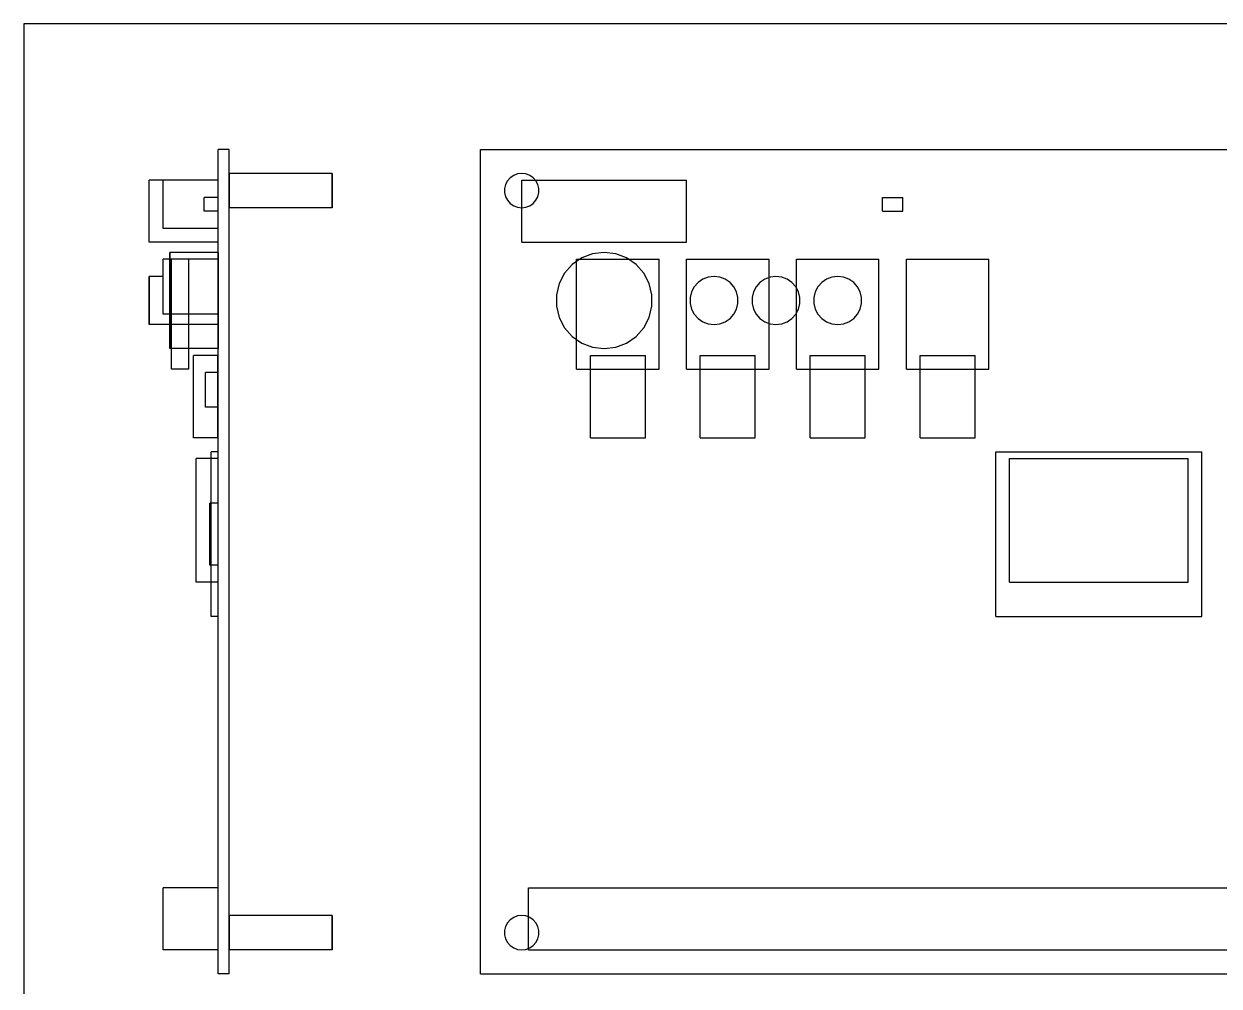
# Model space of a CAD drawing. Header units: millimetres. Extents: x -366 to -102, y 167 to 408.
# Drawn here: x -366.5 to -192.5, y 268.2 to 408.3 of the extents above; entities that cross this region are included whole.
import ezdxf

# ---------------------------------------------------------------- set-up
doc = ezdxf.new("R2010")
doc.units = ezdxf.units.MM
for name, color, linetype in [('BORDER', 7, 'Continuous'), ('HIDDEN', 8, 'Continuous'), ('VISIBLE', 7, 'Continuous')]:
    doc.layers.add(name, color=color, linetype=linetype)

msp = doc.modelspace()

# ---------------------------------------------------------------- linework, layer by layer
at = {"layer": 'BORDER'}
msp.add_lwpolyline([(-366.46, 167.03), (-101.74, 167.03), (-101.74, 408.26), (-366.46, 408.26)], close=True, dxfattribs=at)
at = {"layer": 'HIDDEN'}
for points in [[(-336.6, 390), (-338.2, 390)], [(-338.2, 270), (-338.2, 390)], [(-336.6, 270), (-336.6, 390)], [(-300, 390), (-120, 390)], [(-300, 270), (-300, 390)], [(-336.6, 386.5), (-336.6, 386.43)], [(-336.6, 386.43), (-336.6, 386.5)], [(-336.6, 386.5), (-336.6, 386.43)], [(-336.6, 386.43), (-336.6, 386.5)], [(-336.6, 386.43), (-336.6, 386.21)], [(-336.6, 386.21), (-336.6, 386.43)], [(-336.6, 386.43), (-336.6, 386.21)], [(-336.6, 386.21), (-336.6, 386.43)], [(-336.6, 386.21), (-336.6, 385.87)], [(-336.6, 385.87), (-336.6, 386.21)], [(-336.6, 386.21), (-336.6, 385.87)], [(-336.6, 385.87), (-336.6, 386.21)], [(-321.6, 386.5), (-321.6, 386.43)], [(-321.6, 386.43), (-321.6, 386.5)], [(-321.6, 386.5), (-321.6, 386.43)], [(-321.6, 386.43), (-321.6, 386.21)], [(-321.6, 386.21), (-321.6, 386.43)], [(-321.6, 386.43), (-321.6, 386.21)], [(-321.6, 386.21), (-321.6, 385.87)], [(-321.6, 385.87), (-321.6, 386.21)], [(-321.6, 386.21), (-321.6, 385.87)], [(-295.16, 386.21), (-295.66, 385.87)], [(-295.16, 386.21), (-295.66, 385.87)], [(-294.6, 386.43), (-295.16, 386.21)], [(-294.6, 386.43), (-295.16, 386.21)], [(-294, 386.5), (-294.6, 386.43)], [(-294, 386.5), (-294.6, 386.43)], [(-293.4, 386.43), (-294, 386.5)], [(-293.4, 386.43), (-294, 386.5)], [(-292.84, 386.21), (-293.4, 386.43)], [(-292.84, 386.21), (-293.4, 386.43)], [(-292.34, 385.87), (-292.84, 386.21)], [(-292.34, 385.87), (-292.84, 386.21)], [(-338.2, 385.5), (-348.2, 385.5)], [(-348.2, 376.5), (-348.2, 385.5)], [(-338.2, 385.5), (-346.2, 385.5)], [(-338.2, 385.5), (-346.2, 385.5)], [(-346.2, 378.5), (-346.2, 385.5)], [(-338.2, 376.5), (-338.2, 385.5)], [(-338.2, 376.5), (-338.2, 385.5)], [(-338.2, 378.5), (-338.2, 385.5)], [(-338.2, 378.5), (-338.2, 385.5)], [(-336.6, 385.87), (-336.6, 385.42)], [(-336.6, 385.42), (-336.6, 385.87)], [(-336.6, 385.87), (-336.6, 385.42)], [(-336.6, 385.42), (-336.6, 385.87)], [(-336.6, 385.42), (-336.6, 384.89)], [(-336.6, 384.89), (-336.6, 385.42)], [(-336.6, 385.42), (-336.6, 384.89)], [(-336.6, 384.89), (-336.6, 385.42)], [(-336.6, 384.89), (-336.6, 384.3)], [(-336.6, 384.3), (-336.6, 384.89)], [(-336.6, 384.89), (-336.6, 384.3)], [(-336.6, 384.3), (-336.6, 384.89)], [(-321.6, 385.87), (-321.6, 385.42)], [(-321.6, 385.42), (-321.6, 385.87)], [(-321.6, 385.87), (-321.6, 385.42)], [(-321.6, 385.42), (-321.6, 384.89)], [(-321.6, 384.89), (-321.6, 385.42)], [(-321.6, 385.42), (-321.6, 384.89)], [(-321.6, 384.89), (-321.6, 384.3)], [(-321.6, 384.3), (-321.6, 384.89)], [(-321.6, 384.89), (-321.6, 384.3)], [(-296.34, 384.89), (-296.48, 384.3)], [(-296.34, 384.89), (-296.48, 384.3)], [(-296.06, 385.42), (-296.34, 384.89)], [(-296.06, 385.42), (-296.34, 384.89)], [(-295.66, 385.87), (-296.06, 385.42)], [(-295.66, 385.87), (-296.06, 385.42)], [(-294, 385.5), (-270, 385.5)], [(-294, 376.5), (-294, 385.5)], [(-291.94, 385.42), (-292.34, 385.87)], [(-291.94, 385.42), (-292.34, 385.87)], [(-291.66, 384.89), (-291.94, 385.42)], [(-291.66, 384.89), (-291.94, 385.42)], [(-291.52, 384.3), (-291.66, 384.89)], [(-291.52, 384.3), (-291.66, 384.89)], [(-270, 376.5), (-270, 385.5)], [(-338.2, 383), (-340.2, 383)], [(-340.2, 381), (-340.2, 383)], [(-338.2, 383), (-340.2, 383)], [(-340.2, 381), (-340.2, 383)], [(-338.2, 381), (-338.2, 383)], [(-338.2, 381), (-338.2, 383)], [(-336.6, 384.3), (-336.6, 383.7)], [(-336.6, 383.7), (-336.6, 384.3)], [(-336.6, 384.3), (-336.6, 383.7)], [(-336.6, 383.7), (-336.6, 384.3)], [(-336.6, 383.7), (-336.6, 383.11)], [(-336.6, 383.11), (-336.6, 383.7)], [(-336.6, 383.7), (-336.6, 383.11)], [(-336.6, 383.11), (-336.6, 383.7)], [(-336.6, 383.11), (-336.6, 382.58)], [(-336.6, 382.58), (-336.6, 383.11)], [(-336.6, 383.11), (-336.6, 382.58)], [(-336.6, 382.58), (-336.6, 383.11)], [(-321.6, 384.3), (-321.6, 383.7)], [(-321.6, 383.7), (-321.6, 384.3)], [(-321.6, 384.3), (-321.6, 383.7)], [(-321.6, 383.7), (-321.6, 383.11)], [(-321.6, 383.11), (-321.6, 383.7)], [(-321.6, 383.7), (-321.6, 383.11)], [(-321.6, 383.11), (-321.6, 382.58)], [(-321.6, 382.58), (-321.6, 383.11)], [(-321.6, 383.11), (-321.6, 382.58)], [(-296.48, 384.3), (-296.48, 383.7)], [(-296.48, 384.3), (-296.48, 383.7)], [(-296.48, 383.7), (-296.34, 383.11)], [(-296.48, 383.7), (-296.34, 383.11)], [(-296.34, 383.11), (-296.06, 382.58)], [(-296.34, 383.11), (-296.06, 382.58)], [(-291.94, 382.58), (-291.66, 383.11)], [(-291.94, 382.58), (-291.66, 383.11)], [(-291.66, 383.11), (-291.52, 383.7)], [(-291.66, 383.11), (-291.52, 383.7)], [(-291.52, 383.7), (-291.52, 384.3)], [(-291.52, 383.7), (-291.52, 384.3)], [(-241.5, 383), (-238.5, 383)], [(-241.5, 381), (-241.5, 383)], [(-238.5, 381), (-238.5, 383)], [(-338.2, 381), (-340.2, 381)], [(-338.2, 381), (-340.2, 381)], [(-336.6, 382.58), (-336.6, 382.13)], [(-336.6, 382.13), (-336.6, 382.58)], [(-336.6, 382.58), (-336.6, 382.13)], [(-336.6, 382.13), (-336.6, 382.58)], [(-336.6, 382.13), (-336.6, 381.79)], [(-336.6, 381.79), (-336.6, 382.13)], [(-336.6, 382.13), (-336.6, 381.79)], [(-336.6, 381.79), (-336.6, 382.13)], [(-336.6, 381.79), (-336.6, 381.57)], [(-336.6, 381.57), (-336.6, 381.79)], [(-336.6, 381.79), (-336.6, 381.57)], [(-336.6, 381.57), (-336.6, 381.79)], [(-336.6, 381.57), (-336.6, 381.5)], [(-336.6, 381.5), (-336.6, 381.57)], [(-336.6, 381.57), (-336.6, 381.5)], [(-336.6, 381.5), (-336.6, 381.57)], [(-321.6, 381.5), (-336.6, 381.5)], [(-321.6, 382.58), (-321.6, 382.13)], [(-321.6, 382.13), (-321.6, 382.58)], [(-321.6, 382.58), (-321.6, 382.13)], [(-321.6, 382.13), (-321.6, 381.79)], [(-321.6, 381.79), (-321.6, 382.13)], [(-321.6, 382.13), (-321.6, 381.79)], [(-321.6, 381.79), (-321.6, 381.57)], [(-321.6, 381.57), (-321.6, 381.79)], [(-321.6, 381.79), (-321.6, 381.57)], [(-321.6, 381.57), (-321.6, 381.5)], [(-321.6, 381.5), (-321.6, 381.57)], [(-321.6, 381.57), (-321.6, 381.5)], [(-296.06, 382.58), (-295.66, 382.13)], [(-296.06, 382.58), (-295.66, 382.13)], [(-295.66, 382.13), (-295.16, 381.79)], [(-295.66, 382.13), (-295.16, 381.79)], [(-295.16, 381.79), (-294.6, 381.57)], [(-295.16, 381.79), (-294.6, 381.57)], [(-294.6, 381.57), (-294, 381.5)], [(-294.6, 381.57), (-294, 381.5)], [(-294, 381.5), (-293.4, 381.57)], [(-294, 381.5), (-293.4, 381.57)], [(-293.4, 381.57), (-292.84, 381.79)], [(-293.4, 381.57), (-292.84, 381.79)], [(-292.84, 381.79), (-292.34, 382.13)], [(-292.84, 381.79), (-292.34, 382.13)], [(-292.34, 382.13), (-291.94, 382.58)], [(-292.34, 382.13), (-291.94, 382.58)], [(-241.5, 381), (-238.5, 381)], [(-338.2, 378.5), (-346.2, 378.5)], [(-338.2, 376.5), (-348.2, 376.5)], [(-294, 376.5), (-270, 376.5)], [(-345.2, 375), (-345.2, 374.8)], [(-345.2, 374.8), (-345.2, 374.2)], [(-345.2, 374.2), (-345.2, 373.24)], [(-338.2, 375), (-338.2, 374.8)], [(-338.2, 374.8), (-338.2, 375)], [(-338.2, 374.8), (-338.2, 374.2)], [(-338.2, 374.2), (-338.2, 374.8)], [(-338.2, 374.2), (-338.2, 373.24)], [(-338.2, 373.24), (-338.2, 374.2)], [(-285.25, 374.2), (-286.64, 373.24)], [(-283.68, 374.8), (-285.25, 374.2)], [(-282, 375), (-283.68, 374.8)], [(-280.32, 374.8), (-282, 375)], [(-278.75, 374.2), (-280.32, 374.8)], [(-277.36, 373.24), (-278.75, 374.2)], [(-338.2, 374), (-346.2, 374)], [(-346.2, 366), (-346.2, 374)], [(-338.2, 374), (-346.2, 374)], [(-346.2, 366), (-346.2, 374)], [(-338.2, 374), (-346.2, 374)], [(-346.2, 366), (-346.2, 374)], [(-338.2, 374), (-346.2, 374)], [(-346.2, 366), (-346.2, 374)], [(-338.2, 374), (-346.2, 374)], [(-346.2, 366), (-346.2, 374)], [(-345.2, 373.24), (-345.2, 374)], [(-345.2, 373.24), (-345.2, 371.98)], [(-345.2, 371.98), (-345.2, 373.24)], [(-342.45, 374), (-344.95, 374)], [(-344.95, 358), (-344.95, 374)], [(-342.45, 374), (-344.95, 374)], [(-344.95, 358), (-344.95, 374)], [(-342.45, 374), (-344.95, 374)], [(-344.95, 358), (-344.95, 374)], [(-342.45, 374), (-344.95, 374)], [(-344.95, 358), (-344.95, 374)], [(-342.45, 374), (-344.95, 374)], [(-344.95, 358), (-344.95, 374)], [(-342.45, 374), (-344.95, 374)], [(-344.95, 358), (-344.95, 374)], [(-342.45, 374), (-344.95, 374)], [(-344.95, 366), (-344.95, 374)], [(-342.45, 374), (-344.95, 374)], [(-344.95, 358), (-344.95, 374)], [(-342.45, 358), (-342.45, 374)], [(-342.45, 358), (-342.45, 374)], [(-342.45, 358), (-342.45, 374)], [(-342.45, 358), (-342.45, 374)], [(-342.45, 358), (-342.45, 374)], [(-342.45, 358), (-342.45, 374)], [(-342.45, 366), (-342.45, 374)], [(-342.45, 358), (-342.45, 374)], [(-338.2, 366), (-338.2, 374)], [(-338.2, 366), (-338.2, 374)], [(-338.2, 366), (-338.2, 374)], [(-338.2, 366), (-338.2, 374)], [(-338.2, 366), (-338.2, 374)], [(-338.2, 366), (-338.2, 374)], [(-338.2, 373.24), (-338.2, 371.98)], [(-338.2, 371.98), (-338.2, 373.24)], [(-286.64, 373.24), (-287.76, 371.98)], [(-286, 374), (-274, 374)], [(-286, 358), (-286, 374)], [(-286, 362.32), (-286, 373.68)], [(-285.54, 374), (-278.46, 374)], [(-276.24, 371.98), (-277.36, 373.24)], [(-274, 358), (-274, 374)], [(-270, 374), (-258, 374)], [(-270, 358), (-270, 374)], [(-258, 358), (-258, 374)], [(-254, 374), (-242, 374)], [(-254, 358), (-254, 374)], [(-242, 358), (-242, 374)], [(-238, 374), (-226, 374)], [(-238, 358), (-238, 374)], [(-226, 358), (-226, 374)], [(-348.2, 371.5), (-348.2, 371.4)], [(-348.2, 371.4), (-348.2, 371.5)], [(-348.2, 371.5), (-348.2, 371.4)], [(-348.2, 371.4), (-348.2, 371.5)], [(-348.2, 371.5), (-348.2, 371.4)], [(-348.2, 371.4), (-348.2, 371.1)], [(-348.2, 371.1), (-348.2, 371.4)], [(-348.2, 371.4), (-348.2, 371.1)], [(-348.2, 371.1), (-348.2, 371.4)], [(-348.2, 371.4), (-348.2, 371.1)], [(-348.2, 371.1), (-348.2, 370.62)], [(-348.2, 370.62), (-348.2, 371.1)], [(-348.2, 371.1), (-348.2, 370.62)], [(-348.2, 370.62), (-348.2, 371.1)], [(-348.2, 371.1), (-348.2, 370.62)], [(-348.2, 370.62), (-348.2, 369.99)], [(-348.2, 369.99), (-348.2, 370.62)], [(-348.2, 370.62), (-348.2, 369.99)], [(-348.2, 369.99), (-348.2, 370.62)], [(-348.2, 370.62), (-348.2, 369.99)], [(-345.2, 371.98), (-345.2, 370.48)], [(-345.2, 370.48), (-345.2, 371.98)], [(-338.2, 371.98), (-338.2, 370.48)], [(-338.2, 370.48), (-338.2, 371.98)], [(-338.2, 371.5), (-338.2, 371.4)], [(-338.2, 371.4), (-338.2, 371.5)], [(-338.2, 371.5), (-338.2, 371.4)], [(-338.2, 371.4), (-338.2, 371.5)], [(-338.2, 371.5), (-338.2, 371.4)], [(-338.2, 371.4), (-338.2, 371.5)], [(-338.2, 371.4), (-338.2, 371.1)], [(-338.2, 371.1), (-338.2, 371.4)], [(-338.2, 371.4), (-338.2, 371.1)], [(-338.2, 371.1), (-338.2, 371.4)], [(-338.2, 371.4), (-338.2, 371.1)], [(-338.2, 371.1), (-338.2, 371.4)], [(-338.2, 371.1), (-338.2, 370.62)], [(-338.2, 370.62), (-338.2, 371.1)], [(-338.2, 371.1), (-338.2, 370.62)], [(-338.2, 370.62), (-338.2, 371.1)], [(-338.2, 371.1), (-338.2, 370.62)], [(-338.2, 370.62), (-338.2, 371.1)], [(-338.2, 370.62), (-338.2, 369.99)], [(-338.2, 369.99), (-338.2, 370.62)], [(-338.2, 370.62), (-338.2, 369.99)], [(-338.2, 369.99), (-338.2, 370.62)], [(-338.2, 370.62), (-338.2, 369.99)], [(-338.2, 369.99), (-338.2, 370.62)], [(-287.76, 371.98), (-288.55, 370.48)], [(-275.45, 370.48), (-276.24, 371.98)], [(-268.32, 370.62), (-268.88, 369.99)], [(-267.63, 371.1), (-268.32, 370.62)], [(-266.84, 371.4), (-267.63, 371.1)], [(-266, 371.5), (-266.84, 371.4)], [(-265.16, 371.4), (-266, 371.5)], [(-264.37, 371.1), (-265.16, 371.4)], [(-263.68, 370.62), (-264.37, 371.1)], [(-263.12, 369.99), (-263.68, 370.62)], [(-259.32, 370.62), (-259.88, 369.99)], [(-258.63, 371.1), (-259.32, 370.62)], [(-257.84, 371.4), (-258.63, 371.1)], [(-258, 364.66), (-258, 371.34)], [(-257, 371.5), (-257.84, 371.4)], [(-256.16, 371.4), (-257, 371.5)], [(-255.37, 371.1), (-256.16, 371.4)], [(-254.68, 370.62), (-255.37, 371.1)], [(-254.12, 369.99), (-254.68, 370.62)], [(-250.32, 370.62), (-250.88, 369.99)], [(-249.63, 371.1), (-250.32, 370.62)], [(-248.84, 371.4), (-249.63, 371.1)], [(-248, 371.5), (-248.84, 371.4)], [(-247.16, 371.4), (-248, 371.5)], [(-246.37, 371.1), (-247.16, 371.4)], [(-245.68, 370.62), (-246.37, 371.1)], [(-245.12, 369.99), (-245.68, 370.62)], [(-348.2, 369.99), (-348.2, 369.24)], [(-348.2, 369.24), (-348.2, 369.99)], [(-348.2, 369.99), (-348.2, 369.24)], [(-348.2, 369.24), (-348.2, 369.99)], [(-348.2, 369.99), (-348.2, 369.24)], [(-348.2, 369.24), (-348.2, 368.42)], [(-348.2, 368.42), (-348.2, 369.24)], [(-348.2, 369.24), (-348.2, 368.42)], [(-348.2, 368.42), (-348.2, 369.24)], [(-348.2, 369.24), (-348.2, 368.42)], [(-345.2, 370.48), (-345.2, 368.84)], [(-345.2, 368.84), (-345.2, 370.48)], [(-345.2, 368.84), (-345.2, 367.16)], [(-345.2, 367.16), (-345.2, 368.84)], [(-338.2, 370.48), (-338.2, 368.84)], [(-338.2, 368.84), (-338.2, 370.48)], [(-338.2, 369.99), (-338.2, 369.24)], [(-338.2, 369.24), (-338.2, 369.99)], [(-338.2, 369.99), (-338.2, 369.24)], [(-338.2, 369.24), (-338.2, 369.99)], [(-338.2, 369.99), (-338.2, 369.24)], [(-338.2, 369.24), (-338.2, 369.99)], [(-338.2, 369.24), (-338.2, 368.42)], [(-338.2, 368.42), (-338.2, 369.24)], [(-338.2, 369.24), (-338.2, 368.42)], [(-338.2, 368.42), (-338.2, 369.24)], [(-338.2, 369.24), (-338.2, 368.42)], [(-338.2, 368.42), (-338.2, 369.24)], [(-338.2, 368.84), (-338.2, 367.16)], [(-338.2, 367.16), (-338.2, 368.84)], [(-288.55, 370.48), (-288.95, 368.84)], [(-288.95, 368.84), (-288.95, 367.16)], [(-275.05, 368.84), (-275.45, 370.48)], [(-275.05, 367.16), (-275.05, 368.84)], [(-269.27, 369.24), (-269.47, 368.42)], [(-268.88, 369.99), (-269.27, 369.24)], [(-262.73, 369.24), (-263.12, 369.99)], [(-262.53, 368.42), (-262.73, 369.24)], [(-260.27, 369.24), (-260.47, 368.42)], [(-259.88, 369.99), (-260.27, 369.24)], [(-253.73, 369.24), (-254.12, 369.99)], [(-254, 366.24), (-254, 369.76)], [(-253.53, 368.42), (-253.73, 369.24)], [(-251.27, 369.24), (-251.47, 368.42)], [(-250.88, 369.99), (-251.27, 369.24)], [(-244.73, 369.24), (-245.12, 369.99)], [(-244.53, 368.42), (-244.73, 369.24)], [(-348.2, 368.42), (-348.2, 367.58)], [(-348.2, 367.58), (-348.2, 368.42)], [(-348.2, 368.42), (-348.2, 367.58)], [(-348.2, 367.58), (-348.2, 368.42)], [(-348.2, 368.42), (-348.2, 367.58)], [(-348.2, 367.58), (-348.2, 366.76)], [(-348.2, 366.76), (-348.2, 367.58)], [(-348.2, 367.58), (-348.2, 366.76)], [(-348.2, 366.76), (-348.2, 367.58)], [(-348.2, 367.58), (-348.2, 366.76)], [(-345.2, 367.16), (-345.2, 365.52)], [(-345.2, 365.52), (-345.2, 367.16)], [(-338.2, 368.42), (-338.2, 367.58)], [(-338.2, 367.58), (-338.2, 368.42)], [(-338.2, 368.42), (-338.2, 367.58)], [(-338.2, 367.58), (-338.2, 368.42)], [(-338.2, 368.42), (-338.2, 367.58)], [(-338.2, 367.58), (-338.2, 368.42)], [(-338.2, 367.58), (-338.2, 366.76)], [(-338.2, 366.76), (-338.2, 367.58)], [(-338.2, 367.58), (-338.2, 366.76)], [(-338.2, 366.76), (-338.2, 367.58)], [(-338.2, 367.58), (-338.2, 366.76)], [(-338.2, 366.76), (-338.2, 367.58)], [(-338.2, 367.16), (-338.2, 365.52)], [(-338.2, 365.52), (-338.2, 367.16)], [(-288.95, 367.16), (-288.55, 365.52)], [(-275.45, 365.52), (-275.05, 367.16)], [(-269.47, 368.42), (-269.47, 367.58)], [(-269.47, 367.58), (-269.27, 366.76)], [(-262.73, 366.76), (-262.53, 367.58)], [(-262.53, 367.58), (-262.53, 368.42)], [(-260.47, 368.42), (-260.47, 367.58)], [(-260.47, 367.58), (-260.27, 366.76)], [(-253.73, 366.76), (-253.53, 367.58)], [(-253.53, 367.58), (-253.53, 368.42)], [(-251.47, 368.42), (-251.47, 367.58)], [(-251.47, 367.58), (-251.27, 366.76)], [(-244.73, 366.76), (-244.53, 367.58)], [(-244.53, 367.58), (-244.53, 368.42)], [(-348.2, 366.76), (-348.2, 366.01)], [(-348.2, 366.01), (-348.2, 366.76)], [(-348.2, 366.76), (-348.2, 366.01)], [(-348.2, 366.01), (-348.2, 366.76)], [(-348.2, 366.76), (-348.2, 366.01)], [(-348.2, 366.01), (-348.2, 365.38)], [(-348.2, 365.38), (-348.2, 366.01)], [(-348.2, 366.01), (-348.2, 365.38)], [(-348.2, 365.38), (-348.2, 366.01)], [(-348.2, 366.01), (-348.2, 365.38)], [(-348.2, 365.38), (-348.2, 364.9)], [(-348.2, 364.9), (-348.2, 365.38)], [(-348.2, 365.38), (-348.2, 364.9)], [(-348.2, 364.9), (-348.2, 365.38)], [(-348.2, 365.38), (-348.2, 364.9)], [(-338.2, 366), (-346.2, 366)], [(-338.2, 366), (-346.2, 366)], [(-338.2, 366), (-346.2, 366)], [(-338.2, 366), (-346.2, 366)], [(-338.2, 366), (-346.2, 366)], [(-345.2, 365.52), (-345.2, 364.02)], [(-345.2, 364.5), (-345.2, 365.52)], [(-338.2, 366.76), (-338.2, 366.01)], [(-338.2, 366.01), (-338.2, 366.76)], [(-338.2, 366.76), (-338.2, 366.01)], [(-338.2, 366.01), (-338.2, 366.76)], [(-338.2, 366.76), (-338.2, 366.01)], [(-338.2, 366.01), (-338.2, 366.76)], [(-338.2, 366.01), (-338.2, 365.38)], [(-338.2, 365.38), (-338.2, 366.01)], [(-338.2, 366.01), (-338.2, 365.38)], [(-338.2, 365.38), (-338.2, 366.01)], [(-338.2, 366.01), (-338.2, 365.38)], [(-338.2, 365.38), (-338.2, 366.01)], [(-338.2, 365.52), (-338.2, 364.02)], [(-338.2, 364.02), (-338.2, 365.52)], [(-338.2, 365.38), (-338.2, 364.9)], [(-338.2, 364.9), (-338.2, 365.38)], [(-338.2, 365.38), (-338.2, 364.9)], [(-338.2, 364.9), (-338.2, 365.38)], [(-338.2, 365.38), (-338.2, 364.9)], [(-338.2, 364.9), (-338.2, 365.38)], [(-288.55, 365.52), (-287.76, 364.02)], [(-276.24, 364.02), (-275.45, 365.52)], [(-269.27, 366.76), (-268.88, 366.01)], [(-268.88, 366.01), (-268.32, 365.38)], [(-268.32, 365.38), (-267.63, 364.9)], [(-264.37, 364.9), (-263.68, 365.38)], [(-263.68, 365.38), (-263.12, 366.01)], [(-263.12, 366.01), (-262.73, 366.76)], [(-260.27, 366.76), (-259.88, 366.01)], [(-259.88, 366.01), (-259.32, 365.38)], [(-259.32, 365.38), (-258.63, 364.9)], [(-255.37, 364.9), (-254.68, 365.38)], [(-254.68, 365.38), (-254.12, 366.01)], [(-254.12, 366.01), (-253.73, 366.76)], [(-251.27, 366.76), (-250.88, 366.01)], [(-250.88, 366.01), (-250.32, 365.38)], [(-250.32, 365.38), (-249.63, 364.9)], [(-246.37, 364.9), (-245.68, 365.38)], [(-245.68, 365.38), (-245.12, 366.01)], [(-245.12, 366.01), (-244.73, 366.76)], [(-348.2, 364.9), (-348.2, 364.6)], [(-348.2, 364.6), (-348.2, 364.9)], [(-348.2, 364.9), (-348.2, 364.6)], [(-348.2, 364.6), (-348.2, 364.9)], [(-348.2, 364.9), (-348.2, 364.6)], [(-348.2, 364.6), (-348.2, 364.5)], [(-348.2, 364.5), (-348.2, 364.6)], [(-348.2, 364.6), (-348.2, 364.5)], [(-348.2, 364.5), (-348.2, 364.6)], [(-348.2, 364.6), (-348.2, 364.5)], [(-338.2, 364.5), (-348.2, 364.5)], [(-338.2, 364.5), (-348.2, 364.5)], [(-345.2, 364.02), (-345.2, 362.76)], [(-342.45, 364.5), (-344.95, 364.5)], [(-338.2, 364.9), (-338.2, 364.6)], [(-338.2, 364.6), (-338.2, 364.9)], [(-338.2, 364.9), (-338.2, 364.6)], [(-338.2, 364.6), (-338.2, 364.9)], [(-338.2, 364.9), (-338.2, 364.6)], [(-338.2, 364.6), (-338.2, 364.9)], [(-338.2, 364.6), (-338.2, 364.5)], [(-338.2, 364.5), (-338.2, 364.6)], [(-338.2, 364.6), (-338.2, 364.5)], [(-338.2, 364.5), (-338.2, 364.6)], [(-338.2, 364.6), (-338.2, 364.5)], [(-338.2, 364.5), (-338.2, 364.6)], [(-338.2, 364.02), (-338.2, 362.76)], [(-338.2, 362.76), (-338.2, 364.02)], [(-287.76, 364.02), (-286.64, 362.76)], [(-277.36, 362.76), (-276.24, 364.02)], [(-267.63, 364.9), (-266.84, 364.6)], [(-266.84, 364.6), (-266, 364.5)], [(-266, 364.5), (-265.16, 364.6)], [(-265.16, 364.6), (-264.37, 364.9)], [(-258.63, 364.9), (-257.84, 364.6)], [(-257.84, 364.6), (-257, 364.5)], [(-257, 364.5), (-256.16, 364.6)], [(-256.16, 364.6), (-255.37, 364.9)], [(-249.63, 364.9), (-248.84, 364.6)], [(-248.84, 364.6), (-248, 364.5)], [(-248, 364.5), (-247.16, 364.6)], [(-247.16, 364.6), (-246.37, 364.9)], [(-345.2, 362.76), (-345.2, 361.8)], [(-338.2, 362.76), (-338.2, 361.8)], [(-338.2, 361.8), (-338.2, 362.76)], [(-286.64, 362.76), (-285.25, 361.8)], [(-278.75, 361.8), (-277.36, 362.76)], [(-345.2, 361.8), (-345.2, 361.2)], [(-345.2, 361.2), (-345.2, 361)], [(-342.45, 361), (-344.95, 361)], [(-338.2, 361.8), (-338.2, 361.2)], [(-338.2, 361.2), (-338.2, 361.8)], [(-338.2, 361.2), (-338.2, 361)], [(-338.2, 361), (-338.2, 361.2)], [(-285.25, 361.8), (-283.68, 361.2)], [(-283.68, 361.2), (-282, 361)], [(-282, 361), (-280.32, 361.2)], [(-280.32, 361.2), (-278.75, 361.8)], [(-338.25, 360), (-341.75, 360)], [(-341.75, 348), (-341.75, 360)], [(-338.25, 360), (-341.75, 360)], [(-341.75, 348), (-341.75, 360)], [(-338.25, 360), (-341.75, 360)], [(-341.75, 348), (-341.75, 360)], [(-338.25, 360), (-341.75, 360)], [(-341.75, 348), (-341.75, 360)], [(-338.25, 360), (-341.75, 360)], [(-341.75, 348), (-341.75, 360)], [(-338.25, 360), (-341.75, 360)], [(-341.75, 348), (-341.75, 360)], [(-338.25, 360), (-341.75, 360)], [(-341.75, 348), (-341.75, 360)], [(-338.25, 348), (-338.25, 360)], [(-338.25, 348), (-338.25, 360)], [(-338.25, 348), (-338.25, 360)], [(-338.25, 348), (-338.25, 360)], [(-338.25, 348), (-338.25, 360)], [(-338.25, 348), (-338.25, 360)], [(-338.25, 348), (-338.25, 360)], [(-284, 360), (-276, 360)], [(-284, 360), (-276, 360)], [(-284, 348), (-284, 360)], [(-284, 358), (-284, 360)], [(-276, 348), (-276, 360)], [(-276, 358), (-276, 360)], [(-268, 360), (-260, 360)], [(-268, 360), (-260, 360)], [(-268, 348), (-268, 360)], [(-268, 358), (-268, 360)], [(-260, 348), (-260, 360)], [(-260, 358), (-260, 360)], [(-252, 360), (-244, 360)], [(-252, 360), (-244, 360)], [(-252, 348), (-252, 360)], [(-252, 358), (-252, 360)], [(-244, 348), (-244, 360)], [(-244, 358), (-244, 360)], [(-236, 360), (-228, 360)], [(-236, 360), (-228, 360)], [(-236, 348), (-236, 360)], [(-236, 358), (-236, 360)], [(-228, 348), (-228, 360)], [(-228, 358), (-228, 360)], [(-342.45, 358), (-344.95, 358)], [(-342.45, 358), (-344.95, 358)], [(-342.45, 358), (-344.95, 358)], [(-342.45, 358), (-344.95, 358)], [(-342.45, 358), (-344.95, 358)], [(-342.45, 358), (-344.95, 358)], [(-342.45, 358), (-344.95, 358)], [(-338.2, 357.5), (-340, 357.5)], [(-340, 352.5), (-340, 357.5)], [(-338.2, 357.5), (-340, 357.5)], [(-340, 352.5), (-340, 357.5)], [(-338.2, 357.5), (-340, 357.5)], [(-340, 352.5), (-340, 357.5)], [(-338.2, 357.5), (-340, 357.5)], [(-340, 352.5), (-340, 357.5)], [(-338.2, 357.5), (-340, 357.5)], [(-340, 352.5), (-340, 357.5)], [(-338.25, 352.5), (-338.25, 357.5)], [(-338.2, 352.5), (-338.2, 357.5)], [(-338.2, 352.5), (-338.2, 357.5)], [(-338.2, 352.5), (-338.2, 357.5)], [(-338.2, 352.5), (-338.2, 357.5)], [(-338.2, 352.5), (-338.2, 357.5)], [(-338.2, 352.5), (-338.2, 357.5)], [(-286, 358), (-274, 358)], [(-270, 358), (-258, 358)], [(-254, 358), (-242, 358)], [(-238, 358), (-226, 358)], [(-338.2, 352.5), (-340, 352.5)], [(-338.2, 352.5), (-340, 352.5)], [(-338.2, 352.5), (-340, 352.5)], [(-338.2, 352.5), (-340, 352.5)], [(-338.2, 352.5), (-340, 352.5)], [(-338.25, 348), (-341.75, 348)], [(-338.25, 348), (-341.75, 348)], [(-338.25, 348), (-341.75, 348)], [(-338.25, 348), (-341.75, 348)], [(-338.25, 348), (-341.75, 348)], [(-338.25, 348), (-341.75, 348)], [(-338.25, 348), (-341.75, 348)], [(-284, 348), (-276, 348)], [(-268, 348), (-260, 348)], [(-252, 348), (-244, 348)], [(-236, 348), (-228, 348)], [(-338.2, 345), (-341.4, 345)], [(-341.4, 327), (-341.4, 345)], [(-338.2, 346), (-339.2, 346)], [(-339.2, 322), (-339.2, 346)], [(-338.2, 345), (-339.2, 345)], [(-338.2, 322), (-338.2, 346)], [(-338.2, 322), (-338.2, 346)], [(-338.2, 327), (-338.2, 345)], [(-338.2, 327), (-338.2, 345)], [(-225, 346), (-195, 346)], [(-225, 322), (-225, 346)], [(-223, 345), (-197, 345)], [(-223, 327), (-223, 345)], [(-197, 327), (-197, 345)], [(-195, 322), (-195, 346)], [(-338.2, 338.5), (-339.4, 338.5)], [(-339.4, 329.5), (-339.4, 338.5)], [(-339.2, 329.5), (-339.2, 338.5)], [(-338.2, 329.5), (-338.2, 338.5)], [(-338.2, 329.5), (-338.2, 338.5)], [(-338.2, 329.5), (-339.4, 329.5)], [(-338.2, 327), (-341.4, 327)], [(-338.2, 327), (-339.2, 327)], [(-223, 327), (-197, 327)], [(-338.2, 322), (-339.2, 322)], [(-225, 322), (-195, 322)], [(-338.2, 282.5), (-346.2, 282.5)], [(-346.2, 273.5), (-346.2, 282.5)], [(-338.2, 273.5), (-338.2, 282.5)], [(-338.2, 273.5), (-338.2, 282.5)], [(-293, 282.5), (-127, 282.5)], [(-293, 273.5), (-293, 282.5)], [(-336.6, 278.5), (-336.6, 278.43)], [(-336.6, 278.43), (-336.6, 278.5)], [(-336.6, 278.5), (-336.6, 278.43)], [(-336.6, 278.43), (-336.6, 278.5)], [(-336.6, 278.43), (-336.6, 278.21)], [(-336.6, 278.21), (-336.6, 278.43)], [(-336.6, 278.43), (-336.6, 278.21)], [(-336.6, 278.21), (-336.6, 278.43)], [(-321.6, 278.5), (-321.6, 278.43)], [(-321.6, 278.43), (-321.6, 278.5)], [(-321.6, 278.5), (-321.6, 278.43)], [(-321.6, 278.43), (-321.6, 278.21)], [(-321.6, 278.21), (-321.6, 278.43)], [(-321.6, 278.43), (-321.6, 278.21)], [(-294.6, 278.43), (-295.16, 278.21)], [(-294.6, 278.43), (-295.16, 278.21)], [(-294, 278.5), (-294.6, 278.43)], [(-294, 278.5), (-294.6, 278.43)], [(-293.4, 278.43), (-294, 278.5)], [(-293.4, 278.43), (-294, 278.5)], [(-292.84, 278.21), (-293.4, 278.43)], [(-292.84, 278.21), (-293.4, 278.43)], [(-336.6, 278.21), (-336.6, 277.87)], [(-336.6, 277.87), (-336.6, 278.21)], [(-336.6, 278.21), (-336.6, 277.87)], [(-336.6, 277.87), (-336.6, 278.21)], [(-336.6, 277.87), (-336.6, 277.42)], [(-336.6, 277.42), (-336.6, 277.87)], [(-336.6, 277.87), (-336.6, 277.42)], [(-336.6, 277.42), (-336.6, 277.87)], [(-336.6, 277.42), (-336.6, 276.89)], [(-336.6, 276.89), (-336.6, 277.42)], [(-336.6, 277.42), (-336.6, 276.89)], [(-336.6, 276.89), (-336.6, 277.42)], [(-336.6, 276.89), (-336.6, 276.3)], [(-336.6, 276.3), (-336.6, 276.89)], [(-336.6, 276.89), (-336.6, 276.3)], [(-336.6, 276.3), (-336.6, 276.89)], [(-321.6, 278.21), (-321.6, 277.87)], [(-321.6, 277.87), (-321.6, 278.21)], [(-321.6, 278.21), (-321.6, 277.87)], [(-321.6, 277.87), (-321.6, 277.42)], [(-321.6, 277.42), (-321.6, 277.87)], [(-321.6, 277.87), (-321.6, 277.42)], [(-321.6, 277.42), (-321.6, 276.89)], [(-321.6, 276.89), (-321.6, 277.42)], [(-321.6, 277.42), (-321.6, 276.89)], [(-321.6, 276.89), (-321.6, 276.3)], [(-321.6, 276.3), (-321.6, 276.89)], [(-321.6, 276.89), (-321.6, 276.3)], [(-296.34, 276.89), (-296.48, 276.3)], [(-296.34, 276.89), (-296.48, 276.3)], [(-296.06, 277.42), (-296.34, 276.89)], [(-296.06, 277.42), (-296.34, 276.89)], [(-295.66, 277.87), (-296.06, 277.42)], [(-295.66, 277.87), (-296.06, 277.42)], [(-295.16, 278.21), (-295.66, 277.87)], [(-295.16, 278.21), (-295.66, 277.87)], [(-292.34, 277.87), (-292.84, 278.21)], [(-292.34, 277.87), (-292.84, 278.21)], [(-291.94, 277.42), (-292.34, 277.87)], [(-291.94, 277.42), (-292.34, 277.87)], [(-291.66, 276.89), (-291.94, 277.42)], [(-291.66, 276.89), (-291.94, 277.42)], [(-291.52, 276.3), (-291.66, 276.89)], [(-291.52, 276.3), (-291.66, 276.89)], [(-336.6, 276.3), (-336.6, 275.7)], [(-336.6, 275.7), (-336.6, 276.3)], [(-336.6, 276.3), (-336.6, 275.7)], [(-336.6, 275.7), (-336.6, 276.3)], [(-336.6, 275.7), (-336.6, 275.11)], [(-336.6, 275.11), (-336.6, 275.7)], [(-336.6, 275.7), (-336.6, 275.11)], [(-336.6, 275.11), (-336.6, 275.7)], [(-336.6, 275.11), (-336.6, 274.58)], [(-336.6, 274.58), (-336.6, 275.11)], [(-336.6, 275.11), (-336.6, 274.58)], [(-336.6, 274.58), (-336.6, 275.11)], [(-321.6, 276.3), (-321.6, 275.7)], [(-321.6, 275.7), (-321.6, 276.3)], [(-321.6, 276.3), (-321.6, 275.7)], [(-321.6, 275.7), (-321.6, 275.11)], [(-321.6, 275.11), (-321.6, 275.7)], [(-321.6, 275.7), (-321.6, 275.11)], [(-321.6, 275.11), (-321.6, 274.58)], [(-321.6, 274.58), (-321.6, 275.11)], [(-321.6, 275.11), (-321.6, 274.58)], [(-296.48, 276.3), (-296.48, 275.7)], [(-296.48, 276.3), (-296.48, 275.7)], [(-296.48, 275.7), (-296.34, 275.11)], [(-296.48, 275.7), (-296.34, 275.11)], [(-296.34, 275.11), (-296.06, 274.58)], [(-296.34, 275.11), (-296.06, 274.58)], [(-291.94, 274.58), (-291.66, 275.11)], [(-291.94, 274.58), (-291.66, 275.11)], [(-291.66, 275.11), (-291.52, 275.7)], [(-291.66, 275.11), (-291.52, 275.7)], [(-291.52, 275.7), (-291.52, 276.3)], [(-291.52, 275.7), (-291.52, 276.3)], [(-338.2, 273.5), (-346.2, 273.5)], [(-336.6, 274.58), (-336.6, 274.13)], [(-336.6, 274.13), (-336.6, 274.58)], [(-336.6, 274.58), (-336.6, 274.13)], [(-336.6, 274.13), (-336.6, 274.58)], [(-336.6, 274.13), (-336.6, 273.79)], [(-336.6, 273.79), (-336.6, 274.13)], [(-336.6, 274.13), (-336.6, 273.79)], [(-336.6, 273.79), (-336.6, 274.13)], [(-336.6, 273.79), (-336.6, 273.57)], [(-336.6, 273.57), (-336.6, 273.79)], [(-336.6, 273.79), (-336.6, 273.57)], [(-336.6, 273.57), (-336.6, 273.79)], [(-336.6, 273.57), (-336.6, 273.5)], [(-336.6, 273.5), (-336.6, 273.57)], [(-336.6, 273.57), (-336.6, 273.5)], [(-336.6, 273.5), (-336.6, 273.57)], [(-321.6, 273.5), (-336.6, 273.5)], [(-321.6, 274.58), (-321.6, 274.13)], [(-321.6, 274.13), (-321.6, 274.58)], [(-321.6, 274.58), (-321.6, 274.13)], [(-321.6, 274.13), (-321.6, 273.79)], [(-321.6, 273.79), (-321.6, 274.13)], [(-321.6, 274.13), (-321.6, 273.79)], [(-321.6, 273.79), (-321.6, 273.57)], [(-321.6, 273.57), (-321.6, 273.79)], [(-321.6, 273.79), (-321.6, 273.57)], [(-321.6, 273.57), (-321.6, 273.5)], [(-321.6, 273.5), (-321.6, 273.57)], [(-321.6, 273.57), (-321.6, 273.5)], [(-296.06, 274.58), (-295.66, 274.13)], [(-296.06, 274.58), (-295.66, 274.13)], [(-295.66, 274.13), (-295.16, 273.79)], [(-295.66, 274.13), (-295.16, 273.79)], [(-295.16, 273.79), (-294.6, 273.57)], [(-295.16, 273.79), (-294.6, 273.57)], [(-294.6, 273.57), (-294, 273.5)], [(-294.6, 273.57), (-294, 273.5)], [(-294, 273.5), (-293.4, 273.57)], [(-294, 273.5), (-293.4, 273.57)], [(-293.4, 273.57), (-292.84, 273.79)], [(-293.4, 273.57), (-292.84, 273.79)], [(-293, 273.5), (-127, 273.5)], [(-292.84, 273.79), (-292.34, 274.13)], [(-292.84, 273.79), (-292.34, 274.13)], [(-292.34, 274.13), (-291.94, 274.58)], [(-292.34, 274.13), (-291.94, 274.58)], [(-336.6, 270), (-338.2, 270)], [(-300, 270), (-120, 270)]]:
    msp.add_lwpolyline(points, dxfattribs=at)
at = {"layer": 'VISIBLE'}
for points in [[(-336.6, 390), (-338.2, 390)], [(-338.2, 270), (-338.2, 390)], [(-336.6, 270), (-336.6, 390)], [(-300, 390), (-120, 390)], [(-300, 270), (-300, 390)], [(-321.6, 386.5), (-336.6, 386.5)], [(-321.6, 386.43), (-321.6, 386.5)], [(-321.6, 386.21), (-321.6, 386.43)], [(-321.6, 385.87), (-321.6, 386.21)], [(-346.2, 385.5), (-348.2, 385.5)], [(-348.2, 376.5), (-348.2, 385.5)], [(-338.2, 385.5), (-346.2, 385.5)], [(-346.2, 378.5), (-346.2, 385.5)], [(-321.6, 385.42), (-321.6, 385.87)], [(-321.6, 384.89), (-321.6, 385.42)], [(-321.6, 384.3), (-321.6, 384.89)], [(-294, 385.5), (-270, 385.5)], [(-294, 376.5), (-294, 385.5)], [(-270, 376.5), (-270, 385.5)], [(-321.6, 383.7), (-321.6, 384.3)], [(-321.6, 383.11), (-321.6, 383.7)], [(-321.6, 382.58), (-321.6, 383.11)], [(-241.5, 383), (-238.5, 383)], [(-241.5, 381), (-241.5, 383)], [(-238.5, 381), (-238.5, 383)], [(-321.6, 381.5), (-336.6, 381.5)], [(-321.6, 382.13), (-321.6, 382.58)], [(-321.6, 381.79), (-321.6, 382.13)], [(-321.6, 381.57), (-321.6, 381.79)], [(-321.6, 381.5), (-321.6, 381.57)], [(-241.5, 381), (-238.5, 381)], [(-338.2, 378.5), (-346.2, 378.5)], [(-338.2, 376.5), (-348.2, 376.5)], [(-294, 376.5), (-270, 376.5)], [(-345.2, 374.8), (-345.2, 375)], [(-338.2, 375), (-345.2, 375)], [(-345.2, 374.2), (-345.2, 374.8)], [(-345.2, 374), (-345.2, 374.2)], [(-285.25, 374.2), (-286.64, 373.24)], [(-283.68, 374.8), (-285.25, 374.2)], [(-282, 375), (-283.68, 374.8)], [(-280.32, 374.8), (-282, 375)], [(-278.75, 374.2), (-280.32, 374.8)], [(-277.36, 373.24), (-278.75, 374.2)], [(-338.2, 374), (-346.2, 374)], [(-346.2, 366), (-346.2, 374)], [(-286.64, 373.24), (-287.76, 371.98)], [(-286, 374), (-285.54, 374)], [(-286, 373.68), (-286, 374)], [(-278.46, 374), (-274, 374)], [(-276.24, 371.98), (-277.36, 373.24)], [(-274, 358), (-274, 374)], [(-270, 374), (-258, 374)], [(-270, 358), (-270, 374)], [(-258, 371.34), (-258, 374)], [(-254, 374), (-242, 374)], [(-254, 369.76), (-254, 374)], [(-242, 358), (-242, 374)], [(-238, 374), (-226, 374)], [(-238, 358), (-238, 374)], [(-226, 358), (-226, 374)], [(-348.2, 371.4), (-348.2, 371.5)], [(-346.2, 371.5), (-348.2, 371.5)], [(-348.2, 371.1), (-348.2, 371.4)], [(-348.2, 370.62), (-348.2, 371.1)], [(-348.2, 369.99), (-348.2, 370.62)], [(-287.76, 371.98), (-288.55, 370.48)], [(-275.45, 370.48), (-276.24, 371.98)], [(-268.32, 370.62), (-268.88, 369.99)], [(-267.63, 371.1), (-268.32, 370.62)], [(-266.84, 371.4), (-267.63, 371.1)], [(-266, 371.5), (-266.84, 371.4)], [(-265.16, 371.4), (-266, 371.5)], [(-264.37, 371.1), (-265.16, 371.4)], [(-263.68, 370.62), (-264.37, 371.1)], [(-263.12, 369.99), (-263.68, 370.62)], [(-259.32, 370.62), (-259.88, 369.99)], [(-258.63, 371.1), (-259.32, 370.62)], [(-257.84, 371.4), (-258.63, 371.1)], [(-257, 371.5), (-257.84, 371.4)], [(-256.16, 371.4), (-257, 371.5)], [(-255.37, 371.1), (-256.16, 371.4)], [(-254.68, 370.62), (-255.37, 371.1)], [(-254.12, 369.99), (-254.68, 370.62)], [(-250.32, 370.62), (-250.88, 369.99)], [(-249.63, 371.1), (-250.32, 370.62)], [(-248.84, 371.4), (-249.63, 371.1)], [(-248, 371.5), (-248.84, 371.4)], [(-247.16, 371.4), (-248, 371.5)], [(-246.37, 371.1), (-247.16, 371.4)], [(-245.68, 370.62), (-246.37, 371.1)], [(-245.12, 369.99), (-245.68, 370.62)], [(-348.2, 369.24), (-348.2, 369.99)], [(-348.2, 368.42), (-348.2, 369.24)], [(-288.55, 370.48), (-288.95, 368.84)], [(-288.95, 368.84), (-288.95, 367.16)], [(-275.05, 368.84), (-275.45, 370.48)], [(-275.05, 367.16), (-275.05, 368.84)], [(-269.27, 369.24), (-269.47, 368.42)], [(-268.88, 369.99), (-269.27, 369.24)], [(-262.73, 369.24), (-263.12, 369.99)], [(-262.53, 368.42), (-262.73, 369.24)], [(-260.27, 369.24), (-260.47, 368.42)], [(-259.88, 369.99), (-260.27, 369.24)], [(-253.73, 369.24), (-254.12, 369.99)], [(-253.53, 368.42), (-253.73, 369.24)], [(-251.27, 369.24), (-251.47, 368.42)], [(-250.88, 369.99), (-251.27, 369.24)], [(-244.73, 369.24), (-245.12, 369.99)], [(-244.53, 368.42), (-244.73, 369.24)], [(-348.2, 367.58), (-348.2, 368.42)], [(-348.2, 366.76), (-348.2, 367.58)], [(-288.95, 367.16), (-288.55, 365.52)], [(-275.45, 365.52), (-275.05, 367.16)], [(-269.47, 368.42), (-269.47, 367.58)], [(-269.47, 367.58), (-269.27, 366.76)], [(-262.73, 366.76), (-262.53, 367.58)], [(-262.53, 367.58), (-262.53, 368.42)], [(-260.47, 368.42), (-260.47, 367.58)], [(-260.47, 367.58), (-260.27, 366.76)], [(-253.73, 366.76), (-253.53, 367.58)], [(-253.53, 367.58), (-253.53, 368.42)], [(-251.47, 368.42), (-251.47, 367.58)], [(-251.47, 367.58), (-251.27, 366.76)], [(-244.73, 366.76), (-244.53, 367.58)], [(-244.53, 367.58), (-244.53, 368.42)], [(-348.2, 366.01), (-348.2, 366.76)], [(-348.2, 365.38), (-348.2, 366.01)], [(-348.2, 364.9), (-348.2, 365.38)], [(-338.2, 366), (-346.2, 366)], [(-344.95, 358), (-344.95, 366)], [(-342.45, 358), (-342.45, 366)], [(-288.55, 365.52), (-287.76, 364.02)], [(-276.24, 364.02), (-275.45, 365.52)], [(-269.27, 366.76), (-268.88, 366.01)], [(-268.88, 366.01), (-268.32, 365.38)], [(-268.32, 365.38), (-267.63, 364.9)], [(-264.37, 364.9), (-263.68, 365.38)], [(-263.68, 365.38), (-263.12, 366.01)], [(-263.12, 366.01), (-262.73, 366.76)], [(-260.27, 366.76), (-259.88, 366.01)], [(-259.88, 366.01), (-259.32, 365.38)], [(-259.32, 365.38), (-258.63, 364.9)], [(-255.37, 364.9), (-254.68, 365.38)], [(-254.68, 365.38), (-254.12, 366.01)], [(-254.12, 366.01), (-253.73, 366.76)], [(-254, 358), (-254, 366.24)], [(-251.27, 366.76), (-250.88, 366.01)], [(-250.88, 366.01), (-250.32, 365.38)], [(-250.32, 365.38), (-249.63, 364.9)], [(-246.37, 364.9), (-245.68, 365.38)], [(-245.68, 365.38), (-245.12, 366.01)], [(-245.12, 366.01), (-244.73, 366.76)], [(-348.2, 364.6), (-348.2, 364.9)], [(-348.2, 364.5), (-348.2, 364.6)], [(-344.95, 364.5), (-348.2, 364.5)], [(-345.2, 364.02), (-345.2, 364.5)], [(-345.2, 362.76), (-345.2, 364.02)], [(-338.2, 364.5), (-342.45, 364.5)], [(-287.76, 364.02), (-286.64, 362.76)], [(-277.36, 362.76), (-276.24, 364.02)], [(-267.63, 364.9), (-266.84, 364.6)], [(-266.84, 364.6), (-266, 364.5)], [(-266, 364.5), (-265.16, 364.6)], [(-265.16, 364.6), (-264.37, 364.9)], [(-258.63, 364.9), (-257.84, 364.6)], [(-258, 358), (-258, 364.66)], [(-257.84, 364.6), (-257, 364.5)], [(-257, 364.5), (-256.16, 364.6)], [(-256.16, 364.6), (-255.37, 364.9)], [(-249.63, 364.9), (-248.84, 364.6)], [(-248.84, 364.6), (-248, 364.5)], [(-248, 364.5), (-247.16, 364.6)], [(-247.16, 364.6), (-246.37, 364.9)], [(-345.2, 361.8), (-345.2, 362.76)], [(-286.64, 362.76), (-285.25, 361.8)], [(-286, 358), (-286, 362.32)], [(-278.75, 361.8), (-277.36, 362.76)], [(-345.2, 361.2), (-345.2, 361.8)], [(-345.2, 361), (-345.2, 361.2)], [(-344.95, 361), (-345.2, 361)], [(-338.2, 361), (-342.45, 361)], [(-285.25, 361.8), (-283.68, 361.2)], [(-283.68, 361.2), (-282, 361)], [(-282, 361), (-280.32, 361.2)], [(-280.32, 361.2), (-278.75, 361.8)], [(-338.25, 360), (-341.75, 360)], [(-341.75, 348), (-341.75, 360)], [(-338.25, 357.5), (-338.25, 360)], [(-342.45, 358), (-344.95, 358)], [(-338.2, 357.5), (-340, 357.5)], [(-340, 352.5), (-340, 357.5)], [(-286, 358), (-274, 358)], [(-284, 348), (-284, 358)], [(-276, 348), (-276, 358)], [(-270, 358), (-258, 358)], [(-268, 348), (-268, 358)], [(-260, 348), (-260, 358)], [(-254, 358), (-242, 358)], [(-252, 348), (-252, 358)], [(-244, 348), (-244, 358)], [(-238, 358), (-226, 358)], [(-236, 348), (-236, 358)], [(-228, 348), (-228, 358)], [(-338.2, 352.5), (-340, 352.5)], [(-338.25, 348), (-338.25, 352.5)], [(-338.25, 348), (-341.75, 348)], [(-284, 348), (-276, 348)], [(-268, 348), (-260, 348)], [(-252, 348), (-244, 348)], [(-236, 348), (-228, 348)], [(-339.2, 345), (-341.4, 345)], [(-341.4, 327), (-341.4, 345)], [(-338.2, 346), (-339.2, 346)], [(-339.2, 338.5), (-339.2, 346)], [(-225, 346), (-195, 346)], [(-225, 322), (-225, 346)], [(-223, 345), (-197, 345)], [(-223, 327), (-223, 345)], [(-197, 327), (-197, 345)], [(-195, 322), (-195, 346)], [(-338.2, 338.5), (-339.4, 338.5)], [(-339.4, 329.5), (-339.4, 338.5)], [(-338.2, 329.5), (-339.4, 329.5)], [(-339.2, 322), (-339.2, 329.5)], [(-339.2, 327), (-341.4, 327)], [(-223, 327), (-197, 327)], [(-338.2, 322), (-339.2, 322)], [(-225, 322), (-195, 322)], [(-338.2, 282.5), (-346.2, 282.5)], [(-346.2, 273.5), (-346.2, 282.5)], [(-293, 282.5), (-127, 282.5)], [(-293, 273.5), (-293, 282.5)], [(-321.6, 278.5), (-336.6, 278.5)], [(-321.6, 278.43), (-321.6, 278.5)], [(-321.6, 278.21), (-321.6, 278.43)], [(-321.6, 277.87), (-321.6, 278.21)], [(-321.6, 277.42), (-321.6, 277.87)], [(-321.6, 276.89), (-321.6, 277.42)], [(-321.6, 276.3), (-321.6, 276.89)], [(-321.6, 275.7), (-321.6, 276.3)], [(-321.6, 275.11), (-321.6, 275.7)], [(-321.6, 274.58), (-321.6, 275.11)], [(-338.2, 273.5), (-346.2, 273.5)], [(-321.6, 273.5), (-336.6, 273.5)], [(-321.6, 274.13), (-321.6, 274.58)], [(-321.6, 273.79), (-321.6, 274.13)], [(-321.6, 273.57), (-321.6, 273.79)], [(-321.6, 273.5), (-321.6, 273.57)], [(-293, 273.5), (-127, 273.5)], [(-336.6, 270), (-338.2, 270)], [(-300, 270), (-120, 270)]]:
    msp.add_lwpolyline(points, dxfattribs=at)

doc.saveas('drawing.dxf')
